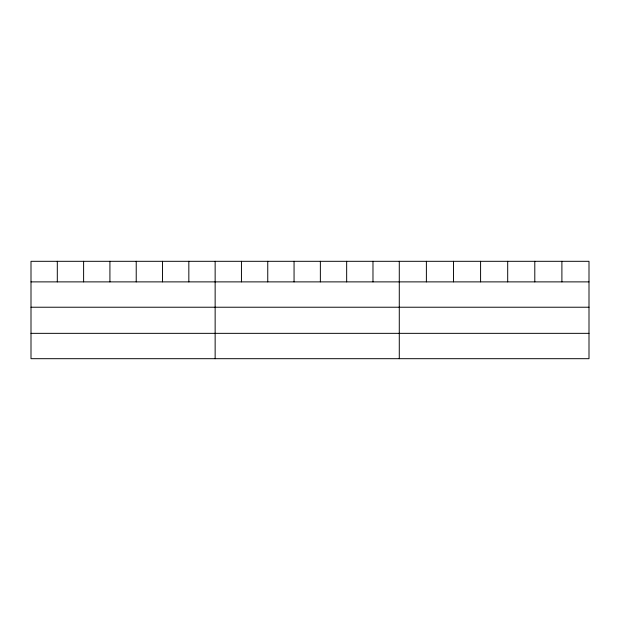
<?xml version="1.0" encoding="UTF-8"?>
<svg xmlns="http://www.w3.org/2000/svg" width="620" height="620" viewBox="0 0 620 620"><rect width="100%" height="100%" fill="white"/><g stroke="black" fill="none" stroke-linecap="round" stroke-linejoin="round"><path stroke-width="0.93" d="M589 307.226L589 261.307L31 261.307L31 358.693L589 358.693L589 307.226L31 307.226M31 281.883L589 281.883M31 333.343L589 333.343M561.898 261.307L561.898 281.883M534.796 261.307L534.796 281.883M507.695 261.307L507.695 281.883M480.585 261.307L480.585 281.883M453.483 261.307L453.483 281.883M426.382 261.307L426.382 281.883M399.28 261.307L399.28 358.693M372.976 261.307L372.976 281.883M346.665 261.307L346.665 281.883M320.362 261.307L320.362 281.883M294.058 261.307L294.058 281.883M267.755 261.307L267.755 281.883M241.444 261.307L241.444 281.883M215.14 261.307L215.14 358.693M188.837 261.307L188.837 281.883M162.525 261.307L162.525 281.883M136.222 261.307L136.222 281.883M109.918 261.307L109.918 281.883M83.615 261.307L83.615 281.883M57.303 261.307L57.303 281.883"/></g></svg>
